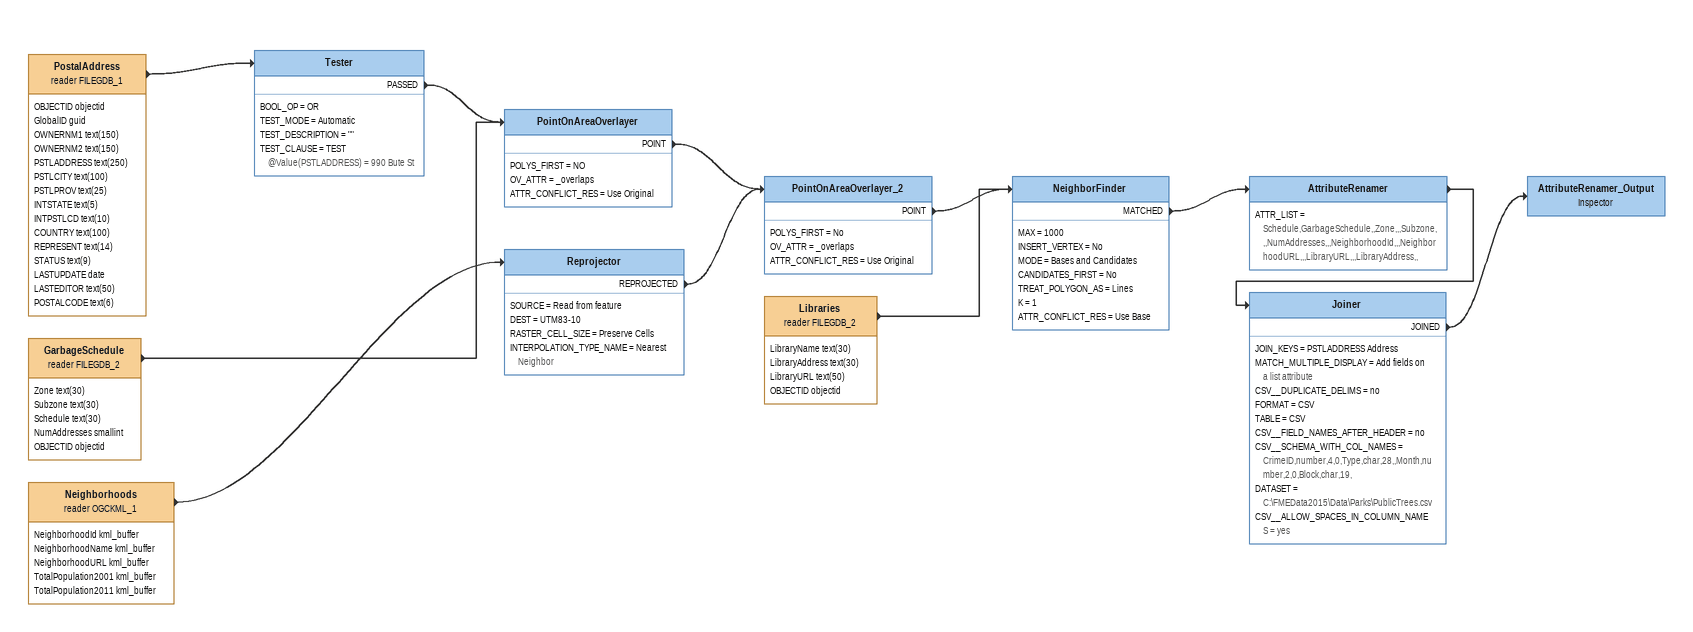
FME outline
PostalAddress (reader FILEGDB_1)
    attributes: OBJECTID objectid, GlobalID guid, OWNERNM1 text(150), OWNERNM2 text(150), PSTLADDRESS text(250), PSTLCITY text(100), PSTLPROV text(25), INTSTATE text(5), INTPSTLCD text(10), COUNTRY text(100), REPRESENT text(14), STATUS text(9), LASTUPDATE date, LASTEDITOR text(50), POSTALCODE text(6)
    -> Tester
Tester
    BOOL_OP = OR
    TEST_MODE = Automatic
    TEST_DESCRIPTION = ""
    TEST_CLAUSE = TEST @Value(PSTLADDRESS) = 990 Bute St
    PASSED -> PointOnAreaOverlayer
GarbageSchedule (reader FILEGDB_2)
    attributes: Zone text(30), Subzone text(30), Schedule text(30), NumAddresses smallint, OBJECTID objectid
    -> PointOnAreaOverlayer
PointOnAreaOverlayer
    POLYS_FIRST = NO
    OV_ATTR = _overlaps
    ATTR_CONFLICT_RES = Use Original
    POINT -> PointOnAreaOverlayer_2
Neighborhoods (reader OGCKML_1)
    attributes: NeighborhoodId kml_buffer, NeighborhoodName kml_buffer, NeighborhoodURL kml_buffer, TotalPopulation2001 kml_buffer, TotalPopulation2011 kml_buffer
    -> Reprojector
Reprojector
    SOURCE = Read from feature
    DEST = UTM83-10
    RASTER_CELL_SIZE = Preserve Cells
    INTERPOLATION_TYPE_NAME = Nearest Neighbor
    REPROJECTED -> PointOnAreaOverlayer_2
PointOnAreaOverlayer_2
    POLYS_FIRST = No
    OV_ATTR = _overlaps
    ATTR_CONFLICT_RES = Use Original
    POINT -> NeighborFinder
Libraries (reader FILEGDB_2)
    attributes: LibraryName text(30), LibraryAddress text(30), LibraryURL text(50), OBJECTID objectid
    -> NeighborFinder
NeighborFinder
    MAX = 1000
    INSERT_VERTEX = No
    MODE = Bases and Candidates
    CANDIDATES_FIRST = No
    TREAT_POLYGON_AS = Lines
    K = 1
    ATTR_CONFLICT_RES = Use Base
    MATCHED -> AttributeRenamer
AttributeRenamer
    ATTR_LIST = Schedule,GarbageSchedule,,Zone,,,Subzone,,,NumAddresses,,,NeighborhoodId,,,NeighborhoodURL,,,LibraryURL,,,LibraryAddress,,
    -> Joiner
Joiner
    JOIN_KEYS = PSTLADDRESS Address
    MATCH_MULTIPLE_DISPLAY = Add fields on a list attribute
    CSV__DUPLICATE_DELIMS = no
    FORMAT = CSV
    TABLE = CSV
    CSV__FIELD_NAMES_AFTER_HEADER = no
    CSV__SCHEMA_WITH_COL_NAMES = CrimeID,number,4,0,Type,char,28,,Month,number,2,0,Block,char,19,
    DATASET = C:\FMEData2015\Data\Parks\PublicTrees.csv
    CSV__ALLOW_SPACES_IN_COLUMN_NAMES = yes
    JOINED -> AttributeRenamer_Output
AttributeRenamer_Output: Inspector
